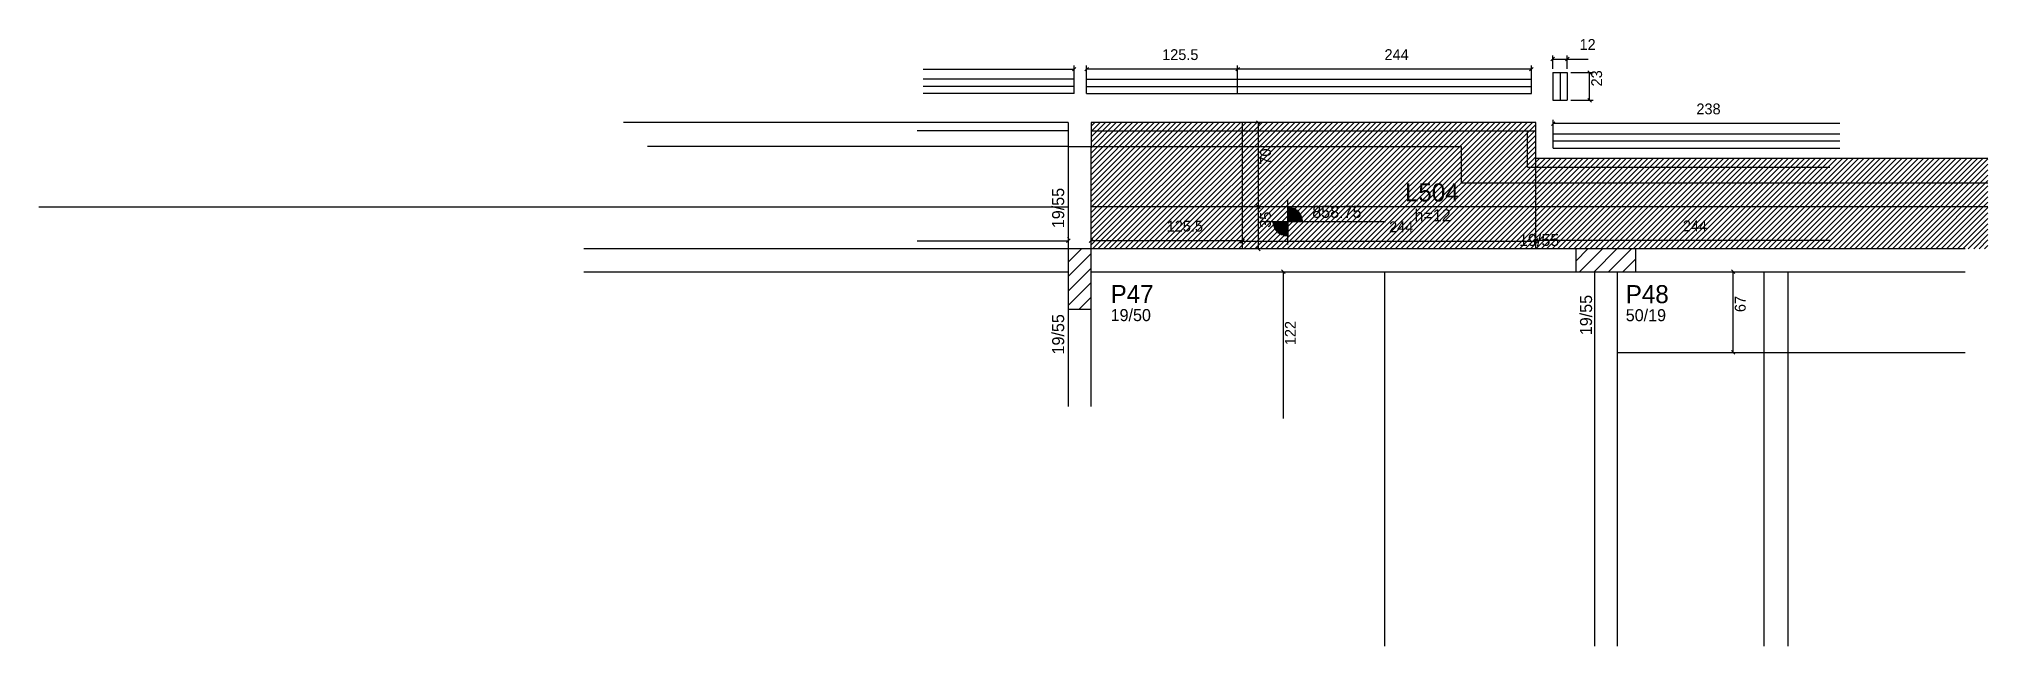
# Model space of a CAD drawing. Header units: metres. Extents: x 5363 to 6982, y 3187 to 3691.
import ezdxf

# ---------------------------------------------------------------- set-up
doc = ezdxf.new("R2010")
doc.units = ezdxf.units.M
for name, color, linetype in [('3', 7, 'Continuous'), ('4', 7, 'Continuous'), ('7', 7, 'Continuous'), ('COTA', 7, 'Continuous'), ('Painéis', 7, 'Continuous'), ('REAPROVEITAMENTO', 7, 'Continuous'), ('SARR_2.2x7', 7, 'Continuous')]:
    doc.layers.add(name, color=color, linetype=linetype)

msp = doc.modelspace()

# ---------------------------------------------------------------- hatches: boundary and pattern name
at = {"layer": 'REAPROVEITAMENTO'}
h = msp.add_hatch(dxfattribs=at)
h.set_pattern_fill('ANSI31')
h.paths.add_polyline_path([(6236.7, 3621.9), (6606.2, 3621.9), (6606.2, 3591.9), (6981.7, 3591.9), (6981.7, 3516.9), (6236.7, 3516.9), (6236.7, 3621.9)])

# ---------------------------------------------------------------- linework, layer by layer
at = {"layer": '3', "color": 3, "lineweight": 25}
for p, q in [((6217.7, 3601.9), (5868.2, 3601.9)), ((6236.7, 3601.9), (6544.2, 3601.9)), ((6544.2, 3601.9), (6544.2, 3571.9)), ((6544.2, 3571.9), (6981.7, 3571.9)), ((6400, 3520.5), (6400, 3557.4)), ((6400, 3552.1), (6400, 3527.1)), ((6400, 3551.5), (6403.8, 3551.5)), ((6400, 3550.7), (6405.7, 3550.7)), ((6400, 3550), (6407, 3550)), ((6400, 3549.2), (6408.1, 3549.2)), ((6400, 3548.4), (6408.9, 3548.4)), ((6400, 3547.6), (6409.6, 3547.6)), ((6400, 3546.8), (6410.2, 3546.8)), ((6400, 3546), (6410.7, 3546)), ((6380.9, 3539.6), (6481.3, 3539.6)), ((6387.5, 3539.6), (6412.5, 3539.6)), ((6400, 3538.9), (6387.5, 3538.9)), ((6400, 3538.1), (6387.6, 3538.1)), ((6400, 3537.3), (6387.7, 3537.3)), ((6400, 3536.5), (6387.9, 3536.5)), ((6400, 3535.7), (6388.1, 3535.7)), ((6400, 3534.9), (6388.4, 3534.9)), ((6400, 3534.1), (6388.8, 3534.1)), ((6400, 3533.3), (6389.2, 3533.3)), ((6400, 3532.5), (6389.7, 3532.5)), ((6400, 3531.7), (6390.3, 3531.7)), ((6400, 3530.9), (6391, 3530.9)), ((6400, 3530.1), (6391.9, 3530.1)), ((6400, 3545.2), (6411.2, 3545.2)), ((6400, 3544.4), (6411.5, 3544.4)), ((6400, 3543.6), (6411.8, 3543.6)), ((6400, 3542.8), (6412.1, 3542.8)), ((6400, 3542), (6412.2, 3542)), ((6400, 3541.2), (6412.4, 3541.2)), ((6400, 3540.4), (6412.5, 3540.4)), ((6217.7, 3506), (6228.7, 3516.9)), ((6400, 3529.3), (6392.9, 3529.3)), ((6400, 3528.5), (6394.2, 3528.5)), ((6400, 3527.8), (6396.1, 3527.8)), ((6639.2, 3506.8), (6649.4, 3516.9)), ((6642.4, 3497.9), (6661.4, 3516.9)), ((6654.5, 3497.9), (6673.5, 3516.9)), ((6666.5, 3497.9), (6685.5, 3516.9)), ((6217.7, 3494), (6236.7, 3513)), ((6217.7, 3481.9), (6236.7, 3500.9)), ((6654.7, 3497.9), (6654.7, 3186.9)), ((6673.7, 3497.9), (6673.7, 3186.9)), ((6678.5, 3497.9), (6689.2, 3508.7)), ((6217.7, 3469.9), (6236.7, 3488.9)), ((6226.8, 3466.9), (6236.7, 3476.9))]:
    msp.add_line(p, q, dxfattribs=at)
for points in [[(6217.7, 3601.9), (6217.7, 3516.9)], [(6217.7, 3601.9), (6236.7, 3601.9)], [(6236.7, 3516.9), (6236.7, 3601.9)], [(6217.7, 3516.9), (5815.2, 3516.9)], [(6639.2, 3516.9), (6236.7, 3516.9)], [(6962.7, 3516.9), (6689.2, 3516.9)], [(5815.2, 3497.9), (6217.7, 3497.9)], [(6236.7, 3497.9), (6639.2, 3497.9)], [(6689.2, 3497.9), (6962.7, 3497.9)], [(6217.7, 3466.9), (6217.7, 3385.9)], [(6236.7, 3385.9), (6236.7, 3466.9)]]:
    msp.add_lwpolyline(points, dxfattribs=at)
at = {"layer": '7', "color": 7, "lineweight": 25}
for points in [[(6217.7, 3466.9), (6236.7, 3466.9), (6236.7, 3516.9), (6217.7, 3516.9), (6217.7, 3466.9)], [(6639.2, 3497.9), (6689.2, 3497.9), (6689.2, 3516.9), (6639.2, 3516.9), (6639.2, 3497.9)]]:
    msp.add_lwpolyline(points, dxfattribs=at)
at = {"layer": 'COTA', "color": 0, "lineweight": 25}
for p, q in [((6621.7, 3676.1), (6618.7, 3673.1)), ((6630.7, 3673.1), (6633.7, 3676.1)), ((6221.1, 3664.7), (6224.1, 3667.7)), ((6234.4, 3667.7), (6231.4, 3664.7)), ((6359.9, 3667.7), (6356.9, 3664.7)), ((6356.9, 3664.7), (6359.9, 3667.7)), ((6600.9, 3664.7), (6603.9, 3667.7)), ((6652.3, 3661.9), (6649.3, 3664.9)), ((6649.3, 3641.9), (6652.3, 3638.9)), ((6377.2, 3620.4), (6374.2, 3623.4)), ((6622, 3622.5), (6619, 3619.5)), ((6377.2, 3550.4), (6374.2, 3553.4)), ((6374.2, 3553.4), (6377.2, 3550.4)), ((6216.2, 3522.2), (6219.2, 3525.2)), ((6238.2, 3525.2), (6235.2, 3522.2)), ((6360.7, 3522.2), (6363.7, 3525.2)), ((6363.7, 3524.6), (6360.7, 3521.6)), ((6374.2, 3518.4), (6377.2, 3515.4)), ((6607.7, 3525.4), (6604.7, 3522.4)), ((6604.7, 3521.6), (6607.7, 3524.6)), ((6397.8, 3496.4), (6394.8, 3499.4)), ((6771.5, 3496.4), (6768.5, 3499.4)), ((6768.5, 3432.4), (6771.5, 3429.4))]:
    msp.add_line(p, q, dxfattribs=at)
at = {"layer": 'COTA', "color": 4, "lineweight": 25}
for p, q in [((6620.2, 3666.4), (6620.2, 3677.6)), ((6632.2, 3666.4), (6632.2, 3677.6)), ((6097.1, 3666.2), (6222.6, 3666.2)), ((6222.6, 3651.5), (6222.6, 3669.2)), ((6232.9, 3651.5), (6232.9, 3669.2)), ((6358.4, 3666.2), (6232.9, 3666.2)), ((6358.4, 3651.5), (6358.4, 3669.2)), ((6358.4, 3651.5), (6358.4, 3669.2)), ((6602.4, 3666.2), (6358.4, 3666.2)), ((6602.4, 3651.5), (6602.4, 3669.2)), ((6620.2, 3674.6), (6632.2, 3674.6)), ((6632.2, 3674.6), (6649.6, 3674.6)), ((6635.2, 3663.4), (6653.8, 3663.4)), ((6650.8, 3640.4), (6650.8, 3663.4)), ((6635.2, 3640.4), (6653.8, 3640.4)), ((6375.7, 3551.9), (6375.7, 3621.9)), ((6620.5, 3608.2), (6620.5, 3624)), ((6858.5, 3621), (6620.5, 3621)), ((6375.7, 3516.9), (6375.7, 3551.9)), ((6092.2, 3523.7), (6217.7, 3523.7)), ((6217.7, 3526.1), (6217.7, 3526.7)), ((6236.7, 3526.1), (6236.7, 3526.7)), ((6362.2, 3523.7), (6236.7, 3523.7)), ((6606.2, 3523.1), (6362.2, 3523.1)), ((6362.2, 3520.7), (6362.2, 3520.1)), ((6606.2, 3526.1), (6606.2, 3526.9)), ((6850.2, 3523.9), (6606.2, 3523.9)), ((6396.3, 3497.9), (6396.3, 3375.9)), ((6770, 3430.9), (6770, 3497.9))]:
    msp.add_line(p, q, dxfattribs=at)
at = {"layer": 'Painéis', "color": 200, "lineweight": 25}
for p, q in [((6620.2, 3663.4), (6620.2, 3640.4)), ((6620.2, 3663.4), (6632.2, 3663.4)), ((6620.2, 3663.4), (6632.2, 3663.4)), ((6632.2, 3663.4), (6632.2, 3640.4)), ((6222.6, 3657.9), (6097.1, 3657.9)), ((6222.6, 3645.9), (6097.1, 3645.9)), ((6222.6, 3645.9), (6222.6, 3657.9)), ((6232.9, 3657.9), (6358.4, 3657.9)), ((6232.9, 3645.9), (6232.9, 3657.9)), ((6232.9, 3645.9), (6358.4, 3645.9)), ((6358.4, 3657.9), (6602.4, 3657.9)), ((6358.4, 3645.9), (6358.4, 3657.9)), ((6358.4, 3645.9), (6358.4, 3657.9)), ((6358.4, 3645.9), (6602.4, 3645.9)), ((6602.4, 3645.9), (6602.4, 3657.9)), ((6620.2, 3640.4), (6632.2, 3640.4)), ((6217.7, 3621.9), (5848.2, 3621.9)), ((6217.7, 3621.9), (6217.7, 3601.9)), ((6606.2, 3621.9), (6236.7, 3621.9)), ((6236.7, 3621.9), (6236.7, 3601.9)), ((6362.2, 3621.9), (6362.2, 3516.9)), ((6606.2, 3516.9), (6606.2, 3621.9)), ((6620.5, 3612.6), (6858.5, 3612.6)), ((6620.5, 3600.6), (6620.5, 3612.6)), ((6620.5, 3600.6), (6858.5, 3600.6)), ((6981.7, 3591.9), (6606.2, 3591.9)), ((5362.7, 3551.9), (6217.7, 3551.9)), ((6981.7, 3551.9), (6236.7, 3551.9)), ((6480.7, 3186.9), (6480.7, 3497.9)), ((6795.7, 3186.9), (6795.7, 3497.9)), ((6815.7, 3186.9), (6815.7, 3497.9)), ((6673.7, 3430.9), (6962.7, 3430.9))]:
    msp.add_line(p, q, dxfattribs=at)
at = {"layer": 'SARR_2.2x7', "color": 40, "lineweight": 25}
for p, q in [((6626.2, 3663.4), (6626.2, 3640.4)), ((6222.6, 3651.9), (6097.1, 3651.9)), ((6232.9, 3651.9), (6358.4, 3651.9)), ((6358.4, 3651.9), (6602.4, 3651.9)), ((6217.7, 3614.9), (6092.2, 3614.9)), ((6236.7, 3614.9), (6362.2, 3614.9)), ((6362.2, 3614.9), (6606.2, 3614.9)), ((6599.2, 3584.9), (6599.2, 3614.9)), ((6620.5, 3606.6), (6858.5, 3606.6)), ((6599.2, 3584.9), (6606.2, 3584.9)), ((6606.2, 3584.9), (6850.2, 3584.9))]:
    msp.add_line(p, q, dxfattribs=at)

# ---------------------------------------------------------------- texts
at = {"layer": '3', "color": 3, "lineweight": 25}
for p in [(6214.3, 3534.1), (6652.8, 3445.2), (6214.3, 3429.2)]:
    msp.add_text('19/55', height=10, rotation=90, dxfattribs=at).set_placement(p)
for s, p in [('858.75', (6420.4, 3542.7)), ('h=12', (6505.3, 3539.8)), ('19/55', (6592.1, 3519.3)), ('19/50', (6252.9, 3456.9)), ('50/19', (6680.8, 3456.8))]:
    msp.add_text(s, height=10, dxfattribs=at).set_placement(p)
at = {"layer": '4', "color": 4, "lineweight": 25}
for s, p in [('L504', (6497.4, 3556.3)), ('P47', (6252.9, 3471.9)), ('P48', (6680.8, 3471.8))]:
    msp.add_text(s, height=15, dxfattribs=at).set_placement(p)
at = {"layer": 'COTA', "color": 240, "lineweight": 25}
for s, p in [('125.5', (6295.7, 3673.8)), ('244', (6480.4, 3673.8)), ('12', (6642.4, 3682.2)), ('238', (6739.5, 3628.7)), ('125.5', (6299.5, 3531.3)), ('244', (6484.2, 3530.7)), ('244', (6728.2, 3531.5))]:
    msp.add_text(s, height=9, dxfattribs=at).set_placement(p)
for s, p in [('23', (6661.1, 3651.9)), ('70', (6386.1, 3586.9)), ('35', (6386, 3534.4)), ('67', (6780.4, 3464.4)), ('122', (6406.7, 3436.9))]:
    msp.add_text(s, height=9, rotation=90, dxfattribs=at).set_placement(p)

doc.saveas('drawing.dxf')
